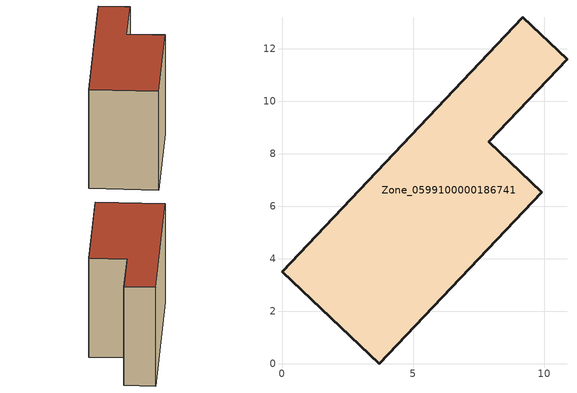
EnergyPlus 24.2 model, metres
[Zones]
Zone_0599100000186741
 floor ground (C_G): 0,3.51 9.18,13.2 10.86,11.61 7.87,8.45 9.89,6.53 3.71,0 z3.13
 wall outside (C_F): 3.71,0 9.89,6.53 7.87,8.45 10.86,11.61 9.18,13.2 0,3.51 3.71,0 z3.13:11.17
 roof outside (C_R): 9.18,13.2 0,3.51 3.71,0 9.89,6.53 7.87,8.45 10.86,11.61 z11.17
[BUILDING]
Pand.0599100000186741: North Axis=0; Terrain=City; Loads Convergence Tolerance Value=0.04; Temperature Convergence Tolerance Value=0.4; Solar Distribution=FullExterior; Maximum Number of Warmup Days=25; Minimum Number of Warmup Days=1
[Site:Location]
Rotterdam.The.Hague.AP_ZH_NLD Design_Conditions: Latitude=51.96; Longitude=4.45; Time Zone=1; Elevation=-4.5
[SITE:GROUNDTEMPERATURE:BUILDINGSURFACE]
18, 18, 18, 18, 18, 18, 18, 18, 18, 18, 18, 18
[MATERIAL] Thermal Absorptance=0.9; Solar Absorptance=0.7; Visible Absorptance=0.7
Name | Roughness | Thickness | Conductivity | Density | Specific Heat
G.TI.1975-1991 | MediumSmooth | 0.15 | 0.288461 | 540 | 1210
F.TI.1975-1991 | Rough | 0.3 | 0.230769 | 1920 | 840
R.TI.1975-1991 | MediumRough | 0.2 | 0.153846 | 1500 | 1000
[CONSTRUCTION]
C_G: G.TI.1975-1991
C_F: F.TI.1975-1991
C_R: R.TI.1975-1991
[ZONE]
Zone_0599100000186741: Type=1; Multiplier=1; Ceiling Height=Autocalculate; Volume=Autocalculate; Floor Area=autocalculate; Part of Total Floor Area=Yes
[ZONEINFILTRATION:DESIGNFLOWRATE]
Infil_Zone_0599100000186741: Zone or ZoneList or Space or SpaceList=Zone_0599100000186741; Schedule=AlwaysOn; Design Flow Rate Calculation Method=Flow/Area; Flow Rate per Floor Area=0.003; Constant Term Coefficient=1; Temperature Term Coefficient=0; Velocity Term Coefficient=0; Velocity Squared Term Coefficient=0
[HVACTEMPLATE:ZONE:IDEALLOADSAIRSYSTEM]
Zone_0599100000186741: Maximum Heating Supply Air Temperature=50; Minimum Cooling Supply Air Temperature=13; Maximum Heating Supply Air Humidity Ratio=0.0156; Minimum Cooling Supply Air Humidity Ratio=0.0077; Heating Limit=NoLimit; Cooling Limit=NoLimit; Dehumidification Control Type=ConstantSensibleHeatRatio; Cooling Sensible Heat Ratio=0.7; Dehumidification Setpoint=60; Humidification Control Type=None; Humidification Setpoint=30; Outdoor Air Method=None; Outdoor Air Flow Rate per Person=0.00944; Outdoor Air Flow Rate per Zone Floor Area=0; Outdoor Air Flow Rate per Zone=0; Demand Controlled Ventilation Type=None; Outdoor Air Economizer Type=NoEconomizer; Heat Recovery Type=None; Sensible Heat Recovery Effectiveness=0.7; Latent Heat Recovery Effectiveness=0.65
[ZONECONTROL:THERMOSTAT]
ThermostatControl_Zone_0599100000186741: Zone or ZoneList=Zone_0599100000186741; Control Type Schedule=DualSetpointControlType; Control 1=Thermostat_Zone_0599100000186741; Temperature Difference Between Cutout And Setpoint=0
[THERMOSTATSETPOINT:DUALSETPOINT]
Thermostat_Zone_0599100000186741: Heating Setpoint Temperature Schedule=HeatingSetpoint_Zone_0599100000186741; Cooling Setpoint Temperature Schedule=CoolingSetpoint_Zone_0599100000186741
[SCHEDULE:COMPACT]
HeatingSetpoint_Zone_0599100000186741: Through: 12/31, For: AllDays, Until: 24:00, 21
CoolingSetpoint_Zone_0599100000186741: Through: 12/31, For: AllDays, Until: 24:00, 24
DualSetpointControlType: Through: 12/31, For: AllDays, Until: 24:00, 4
AlwaysOn: Through: 12/31, For: AllDays, Until: 24:00, 1
